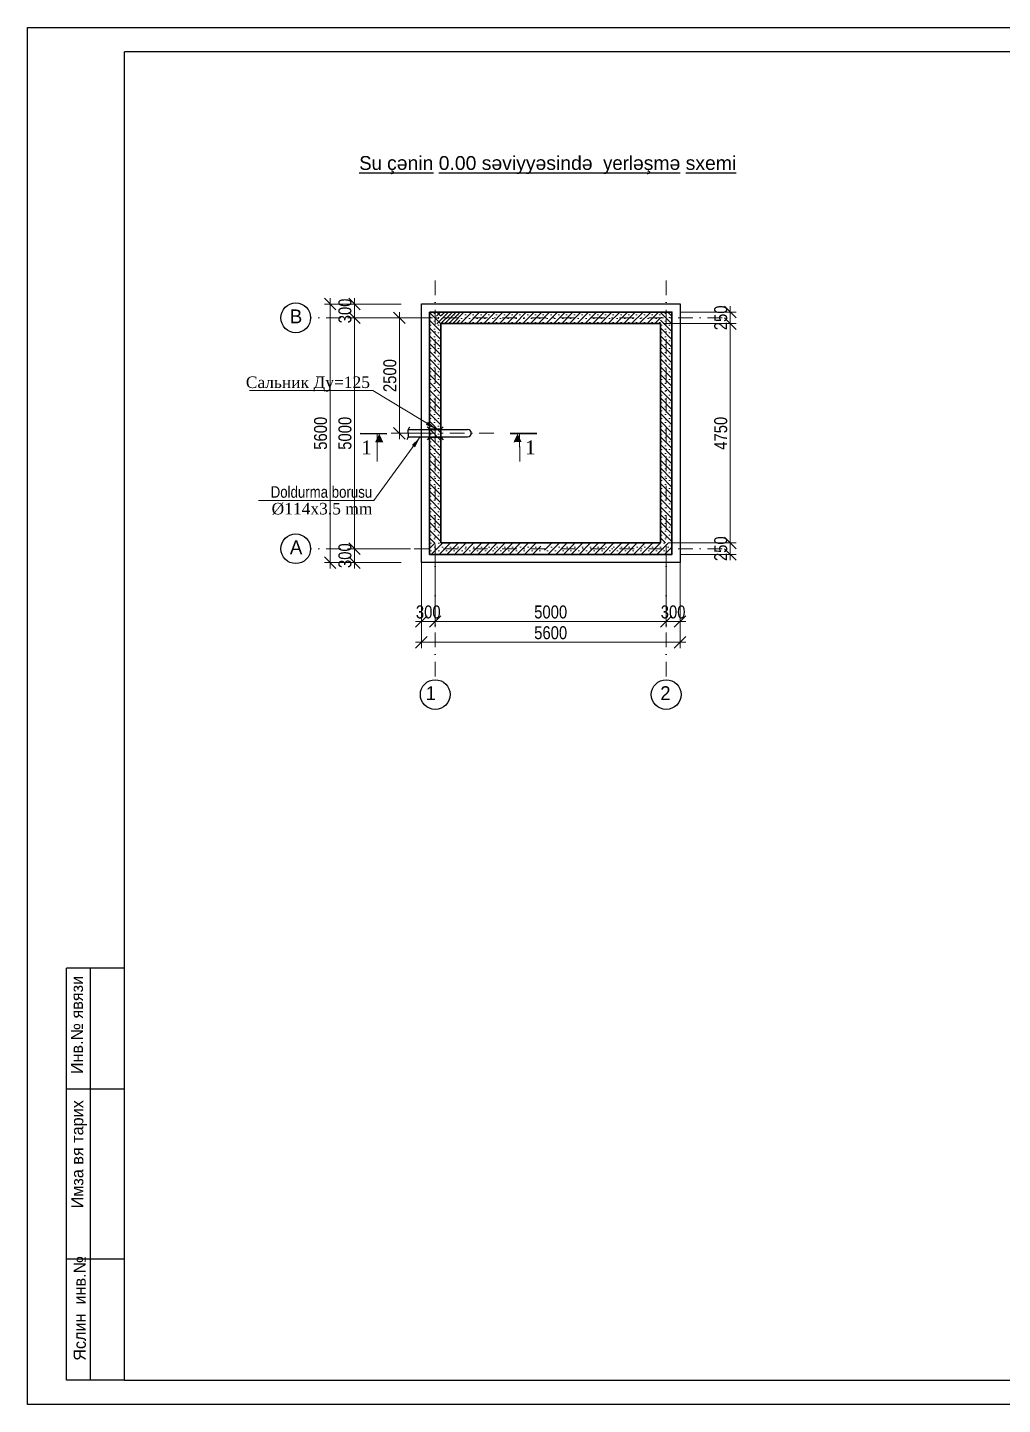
# Model space of a CAD drawing. Header units: millimetres. Extents: x 1067644 to 1117794, y -913136 to -692535.
# Drawn here: x 1075584 to 1096689, y -880780 to -850960 of the extents above; entities that cross this region are included whole.
import ezdxf

# ---------------------------------------------------------------- set-up
doc = ezdxf.new("R2010")
doc.units = ezdxf.units.MM
doc.linetypes.add('DASHDOT', pattern=[25.4, 12.7, -6.35, 0, -6.35])
doc.layers.add('Annotation - Text', color=7, linetype='Continuous')
doc.layers.add('Layer3', color=7, linetype='Continuous', lineweight=13)
doc.styles.add('CP_ATTR', font='A3TI(LA).TTF')
doc.styles.get("Standard").update_dxf_attribs({"font": 'a3ar(la).ttf'})
doc.styles.add('style3', font='ARIAAL_.TTF', dxfattribs={"height": 300})
doc.styles.add('Times New  Roman', font='times.ttf')
doc.styles.add('Times New Roman', font='times.ttf')
doc.styles.add('yazitipi', font='ARIALN.TTF')
doc.dimstyles.new('sevda', dxfattribs={"dimscale": 100, "dimtxt": 2.8, "dimasz": 2.5, "dimexe": 1.25, "dimexo": 0.625, "dimtad": 1, "dimtxsty": 'yazitipi', "dimblk": 'OBLIQUE', "dimcen": 2.5, "dimdle": 1.25, "dimclrd": 253, "dimclre": 253, "dimclrt": 73, "dimaunit": 1, "dimadec": 3, "dimazin": 0, "dimtfac": 1, "dimtmove": 1, "dimatfit": 3, "dimfxl": 1, "dimlwd": 13, "dimlwe": 13, "dimarcsym": 0})

# ---------------------------------------------------------------- blocks, each defined once
blk = doc.blocks.new('_Oblique')
at = {"color": 0, "linetype": 'ByBlock', "lineweight": -2}
blk.add_line((-0.5, -0.5), (0.5, 0.5), dxfattribs=at)
blk = doc.blocks.new('*D85')
at = {"color": 253, "lineweight": 13, "ltscale": 5, "transparency": 16777216}
for p, q in [((1084409, -862434), (1084409, -863948)), ((1089409, -862434), (1089409, -863948)), ((1084284, -863823), (1089534, -863823))]:
    blk.add_line(p, q, dxfattribs=at)
at = {"layer": 'Defpoints', "color": 0, "ltscale": 5, "transparency": 16777216}
for p in [(1084409, -862372), (1089409, -862372), (1089409, -863823)]:
    blk.add_point(p, dxfattribs=at)
at = {"color": 253, "lineweight": 13, "ltscale": 5, "transparency": 16777216, "xscale": 250, "yscale": 250, "zscale": 250, "rotation": 180}
blk.add_blockref('_Oblique', (1084409, -863823), dxfattribs=at)
at = {"color": 253, "lineweight": 13, "ltscale": 5, "transparency": 16777216, "xscale": 250, "yscale": 250, "zscale": 250}
blk.add_blockref('_Oblique', (1089409, -863823), dxfattribs=at)
at = {"color": 73, "ltscale": 5, "transparency": 16777216, "insert": (1086909, -863618), "char_height": 280, "attachment_point": 5, "style": 'yazitipi'}
blk.add_mtext('5000', dxfattribs=at)
blk = doc.blocks.new('*D86')
at = {"color": 253, "lineweight": 13, "ltscale": 5, "transparency": 16777216}
for p, q in [((1083699, -857247), (1082537, -857247)), ((1082662, -862372), (1082662, -857122)), ((1083874, -862247), (1082537, -862247))]:
    blk.add_line(p, q, dxfattribs=at)
at = {"layer": 'Defpoints', "color": 0, "ltscale": 5, "transparency": 16777216}
for p in [(1082662, -857247), (1083761, -857247), (1083936, -862247)]:
    blk.add_point(p, dxfattribs=at)
at = {"color": 253, "lineweight": 13, "ltscale": 5, "transparency": 16777216, "xscale": 250, "yscale": 250, "zscale": 250}
for p, rotation in [((1082662, -857247), 90), ((1082662, -862247), 270)]:
    blk.add_blockref('_Oblique', p, dxfattribs=dict(at, rotation=rotation))
at = {"color": 73, "ltscale": 5, "transparency": 16777216, "insert": (1082456, -859747), "char_height": 280, "attachment_point": 5, "rotation": 90, "style": 'yazitipi'}
blk.add_mtext('5000', dxfattribs=at)
blk = doc.blocks.new('*D87')
at = {"color": 253, "lineweight": 13, "ltscale": 15, "transparency": 16777216}
for p, q in [((1082724, -856947), (1082009, -856947)), ((1082134, -862672), (1082134, -856822)), ((1082724, -862547), (1082009, -862547))]:
    blk.add_line(p, q, dxfattribs=at)
at = {"layer": 'Defpoints', "color": 0, "ltscale": 15, "transparency": 16777216}
for p in [(1082134, -856947), (1082787, -856947), (1082787, -862547)]:
    blk.add_point(p, dxfattribs=at)
at = {"color": 253, "lineweight": 13, "ltscale": 15, "transparency": 16777216, "xscale": 250, "yscale": 250, "zscale": 250}
for p, rotation in [((1082134, -856947), 90), ((1082134, -862547), 270)]:
    blk.add_blockref('_Oblique', p, dxfattribs=dict(at, rotation=rotation))
at = {"color": 73, "ltscale": 15, "transparency": 16777216, "insert": (1081928, -859747), "char_height": 280, "attachment_point": 5, "rotation": 90, "style": 'yazitipi'}
blk.add_mtext('5600', dxfattribs=at)
blk = doc.blocks.new('*D88')
at = {"color": 253, "lineweight": 13, "ltscale": 15, "transparency": 16777216}
for p, q in [((1083874, -862247), (1082537, -862247)), ((1082662, -862672), (1082662, -862122)), ((1083674, -862547), (1082537, -862547))]:
    blk.add_line(p, q, dxfattribs=at)
at = {"layer": 'Defpoints', "color": 0, "ltscale": 15, "transparency": 16777216}
for p in [(1082662, -862247), (1083936, -862247), (1083736, -862547)]:
    blk.add_point(p, dxfattribs=at)
at = {"color": 253, "lineweight": 13, "ltscale": 15, "transparency": 16777216, "xscale": 250, "yscale": 250, "zscale": 250}
for p, rotation in [((1082662, -862247), 90), ((1082662, -862547), 270)]:
    blk.add_blockref('_Oblique', p, dxfattribs=dict(at, rotation=rotation))
at = {"color": 73, "ltscale": 15, "transparency": 16777216, "insert": (1082456, -862397), "char_height": 280, "attachment_point": 5, "rotation": 90, "style": 'yazitipi'}
blk.add_mtext('300', dxfattribs=at)
blk = doc.blocks.new('*D89')
at = {"color": 253, "lineweight": 13, "ltscale": 15, "transparency": 16777216}
for p, q in [((1084109, -862247), (1084109, -863948)), ((1084409, -862434), (1084409, -863948)), ((1083984, -863823), (1084534, -863823))]:
    blk.add_line(p, q, dxfattribs=at)
at = {"layer": 'Defpoints', "color": 0, "ltscale": 15, "transparency": 16777216}
for p in [(1084109, -862184), (1084409, -862372), (1084409, -863823)]:
    blk.add_point(p, dxfattribs=at)
at = {"color": 253, "lineweight": 13, "ltscale": 15, "transparency": 16777216, "xscale": 250, "yscale": 250, "zscale": 250, "rotation": 180}
blk.add_blockref('_Oblique', (1084109, -863823), dxfattribs=at)
at = {"color": 253, "lineweight": 13, "ltscale": 15, "transparency": 16777216, "xscale": 250, "yscale": 250, "zscale": 250}
blk.add_blockref('_Oblique', (1084409, -863823), dxfattribs=at)
at = {"color": 73, "ltscale": 15, "transparency": 16777216, "insert": (1084259, -863618), "char_height": 280, "attachment_point": 5, "style": 'yazitipi'}
blk.add_mtext('300', dxfattribs=at)
blk = doc.blocks.new('*D90')
at = {"color": 253, "lineweight": 13, "ltscale": 15, "transparency": 16777216}
for p, q in [((1089709, -862384), (1089709, -863948)), ((1089409, -862434), (1089409, -863948)), ((1089834, -863823), (1089284, -863823))]:
    blk.add_line(p, q, dxfattribs=at)
at = {"layer": 'Defpoints', "color": 0, "ltscale": 15, "transparency": 16777216}
for p in [(1089409, -862372), (1089709, -862322), (1089409, -863823)]:
    blk.add_point(p, dxfattribs=at)
at = {"color": 253, "lineweight": 13, "ltscale": 15, "transparency": 16777216, "xscale": 250, "yscale": 250, "zscale": 250, "rotation": 180}
blk.add_blockref('_Oblique', (1089409, -863823), dxfattribs=at)
at = {"color": 253, "lineweight": 13, "ltscale": 15, "transparency": 16777216, "xscale": 250, "yscale": 250, "zscale": 250}
blk.add_blockref('_Oblique', (1089709, -863823), dxfattribs=at)
at = {"color": 73, "ltscale": 15, "transparency": 16777216, "insert": (1089559, -863618), "char_height": 280, "attachment_point": 5, "style": 'yazitipi'}
blk.add_mtext('300', dxfattribs=at)
blk = doc.blocks.new('*D91')
at = {"color": 253, "lineweight": 13, "ltscale": 15, "transparency": 16777216}
for p, q in [((1083674, -856947), (1082537, -856947)), ((1082662, -856822), (1082662, -857372)), ((1083699, -857247), (1082537, -857247))]:
    blk.add_line(p, q, dxfattribs=at)
at = {"layer": 'Defpoints', "color": 0, "ltscale": 15, "transparency": 16777216}
for p in [(1083736, -856947), (1082662, -857247), (1083761, -857247)]:
    blk.add_point(p, dxfattribs=at)
at = {"color": 253, "lineweight": 13, "ltscale": 15, "transparency": 16777216, "xscale": 250, "yscale": 250, "zscale": 250}
for p, rotation in [((1082662, -856947), 90), ((1082662, -857247), 270)]:
    blk.add_blockref('_Oblique', p, dxfattribs=dict(at, rotation=rotation))
at = {"color": 73, "ltscale": 15, "transparency": 16777216, "insert": (1082456, -857097), "char_height": 280, "attachment_point": 5, "rotation": 90, "style": 'yazitipi'}
blk.add_mtext('300', dxfattribs=at)
blk = doc.blocks.new('*D92')
at = {"color": 253, "lineweight": 13, "ltscale": 15, "transparency": 16777216}
for p, q in [((1084109, -862684), (1084109, -864398)), ((1089709, -862684), (1089709, -864398)), ((1083984, -864273), (1089834, -864273))]:
    blk.add_line(p, q, dxfattribs=at)
at = {"layer": 'Defpoints', "color": 0, "ltscale": 15, "transparency": 16777216}
for p in [(1084109, -862622), (1089709, -862622), (1089709, -864273)]:
    blk.add_point(p, dxfattribs=at)
at = {"color": 253, "lineweight": 13, "ltscale": 15, "transparency": 16777216, "xscale": 250, "yscale": 250, "zscale": 250, "rotation": 180}
blk.add_blockref('_Oblique', (1084109, -864273), dxfattribs=at)
at = {"color": 253, "lineweight": 13, "ltscale": 15, "transparency": 16777216, "xscale": 250, "yscale": 250, "zscale": 250}
blk.add_blockref('_Oblique', (1089709, -864273), dxfattribs=at)
at = {"color": 73, "ltscale": 15, "transparency": 16777216, "insert": (1086909, -864068), "char_height": 280, "attachment_point": 5, "style": 'yazitipi'}
blk.add_mtext('5600', dxfattribs=at)
blk = doc.blocks.new('*D93')
at = {"color": 253, "lineweight": 13, "ltscale": 15, "transparency": 16777216}
for p, q in [((1090796, -856997), (1090796, -857497)), ((1089709, -857122), (1090921, -857122)), ((1089347, -857372), (1090921, -857372))]:
    blk.add_line(p, q, dxfattribs=at)
at = {"layer": 'Defpoints', "color": 0, "ltscale": 15, "transparency": 16777216}
for p in [(1089646, -857122), (1089284, -857372), (1090796, -857372)]:
    blk.add_point(p, dxfattribs=at)
at = {"color": 253, "lineweight": 13, "ltscale": 15, "transparency": 16777216, "xscale": 250, "yscale": 250, "zscale": 250}
for p, rotation in [((1090796, -857122), 90), ((1090796, -857372), 270)]:
    blk.add_blockref('_Oblique', p, dxfattribs=dict(at, rotation=rotation))
at = {"color": 73, "ltscale": 15, "transparency": 16777216, "insert": (1090591, -857247), "char_height": 280, "attachment_point": 5, "rotation": 90, "style": 'yazitipi'}
blk.add_mtext('250', dxfattribs=at)
blk = doc.blocks.new('*D94')
at = {"color": 253, "lineweight": 13, "ltscale": 15, "transparency": 16777216}
for p, q in [((1090796, -862497), (1090796, -861997)), ((1089459, -862122), (1090921, -862122)), ((1089709, -862372), (1090921, -862372))]:
    blk.add_line(p, q, dxfattribs=at)
at = {"layer": 'Defpoints', "color": 0, "ltscale": 15, "transparency": 16777216}
for p in [(1089396, -862122), (1089646, -862372), (1090796, -862122)]:
    blk.add_point(p, dxfattribs=at)
at = {"color": 253, "lineweight": 13, "ltscale": 15, "transparency": 16777216, "xscale": 250, "yscale": 250, "zscale": 250}
for p, rotation in [((1090796, -862122), 90), ((1090796, -862372), 270)]:
    blk.add_blockref('_Oblique', p, dxfattribs=dict(at, rotation=rotation))
at = {"color": 73, "ltscale": 15, "transparency": 16777216, "insert": (1090591, -862247), "char_height": 280, "attachment_point": 5, "rotation": 90, "style": 'yazitipi'}
blk.add_mtext('250', dxfattribs=at)
blk = doc.blocks.new('*D95')
at = {"color": 253, "lineweight": 13, "ltscale": 15, "transparency": 16777216}
for p, q in [((1090796, -862247), (1090796, -857247)), ((1090080, -857372), (1090921, -857372)), ((1090026, -862122), (1090921, -862122))]:
    blk.add_line(p, q, dxfattribs=at)
at = {"layer": 'Defpoints', "color": 0, "ltscale": 15, "transparency": 16777216}
for p in [(1090017, -857372), (1090796, -857372), (1089963, -862122)]:
    blk.add_point(p, dxfattribs=at)
at = {"color": 253, "lineweight": 13, "ltscale": 15, "transparency": 16777216, "xscale": 250, "yscale": 250, "zscale": 250}
for p, rotation in [((1090796, -857372), 90), ((1090796, -862122), 270)]:
    blk.add_blockref('_Oblique', p, dxfattribs=dict(at, rotation=rotation))
at = {"color": 73, "ltscale": 15, "transparency": 16777216, "insert": (1090591, -859747), "char_height": 280, "attachment_point": 5, "rotation": 90, "style": 'yazitipi'}
blk.add_mtext('4750', dxfattribs=at)
blk = doc.blocks.new('ntnntyht')
at = {"lineweight": 25}
for p, q in [((1961564, -20955), (2003567, -20955)), ((1961564, -50629), (1961564, -20955)), ((1963654, -41225), (1962400, -41225)), ((1963656, -43837), (1962402, -43837)), ((1963656, -47494), (1962402, -47494)), ((1963654, -50106), (1962400, -50106)), ((2003567, -50629), (1961564, -50629))]:
    blk.add_line(p, q, dxfattribs=at)
at = {"lineweight": 25, "ltscale": 15}
for p, q in [((2003045, -21477), (1963653, -21477)), ((1963654, -50106), (1963654, -21476)), ((1963654, -50106), (2003045, -50106))]:
    blk.add_line(p, q, dxfattribs=at)
at = {"lineweight": 25, "ltscale": 0.25}
for p, q in [((1962400, -50106), (1962400, -41225)), ((1962922, -50107), (1962922, -41225))]:
    blk.add_line(p, q, dxfattribs=at)
at = {"lineweight": 25, "char_height": 261.21, "width": 6227.25, "attachment_point": 1, "rotation": 90, "style": 'CP_ATTR'}
for s, insert in [('\\pt3143;Инв.№ явязи', (1962497, -43510)), ('\\pt3143;Имза вя тарих', (1962505, -46404)), ('\\pt3143;Яслин  инв.№', (1962558, -49687))]:
    blk.add_mtext(s, dxfattribs=dict(at, insert=insert))
blk = doc.blocks.new('*D167')
at = {"color": 253, "lineweight": 13, "ltscale": 15, "transparency": 16777216}
for p, q in [((1084347, -857247), (1083508, -857247)), ((1083633, -859872), (1083633, -857122)), ((1084348, -859747), (1083508, -859747))]:
    blk.add_line(p, q, dxfattribs=at)
at = {"layer": 'Defpoints', "color": 0, "ltscale": 15, "transparency": 16777216}
for p in [(1083633, -857247), (1084409, -857247), (1084411, -859747)]:
    blk.add_point(p, dxfattribs=at)
at = {"color": 253, "lineweight": 13, "ltscale": 15, "transparency": 16777216, "xscale": 250, "yscale": 250, "zscale": 250}
for p, rotation in [((1083633, -857247), 90), ((1083633, -859747), 270)]:
    blk.add_blockref('_Oblique', p, dxfattribs=dict(at, rotation=rotation))
at = {"color": 73, "ltscale": 15, "transparency": 16777216, "insert": (1083428, -858497), "char_height": 280, "attachment_point": 5, "rotation": 90, "style": 'yazitipi'}
blk.add_mtext('2500', dxfattribs=at)

msp = doc.modelspace()

# ---------------------------------------------------------------- hatches: boundary and pattern name
at = {"lineweight": 5, "ltscale": 5000}
h = msp.add_hatch(dxfattribs=at)
h.set_pattern_fill('SACNCR', color=109, scale=50, angle=-90)
h.set_pattern_definition([(315, (1778455.17, 12781.54), (84.189901, 84.189901), []), (315, (1778455.17, 12697.35), (84.189901, 84.189901), [0, -119.0625])])
h.paths.add_polyline_path([(1084284.496, -857121.608), (1084284.496, -862117.371), (1084534.496, -862117.371), (1084534.496, -857121.608)])
h = msp.add_hatch(dxfattribs=at)
h.set_pattern_fill('SACNCR', color=109, scale=50)
h.set_pattern_definition([(45, (218581.35, -163200.93), (-84.189901, 84.189901), []), (45, (218665.54, -163200.93), (-84.189901, 84.189901), [0, -119.0625])])
h.paths.add_polyline_path([(1084438.952, -857376.137), (1089280.883, -857371.608), (1089280.883, -857121.608), (1084438.952, -857126.137)])
h = msp.add_hatch(dxfattribs=at)
h.set_pattern_fill('SACNCR', color=109, scale=50)
h.set_pattern_definition([(45, (214791.85, -163200.93), (-84.189901, 84.189901), []), (45, (214876.04, -163200.93), (-84.189901, 84.189901), [0, -119.0625])])
h.paths.add_polyline_path([(1084534.496, -857371.608), (1084944.996, -857371.608), (1084944.996, -857121.608), (1084534.496, -857121.608)])
h = msp.add_hatch(dxfattribs=at)
h.set_pattern_fill('SACNCR', color=109, scale=50, angle=-90)
h.set_pattern_definition([(315, (1783455.17, 12781.54), (84.189901, 84.189901), []), (315, (1783455.17, 12697.35), (84.189901, 84.189901), [0, -119.0625])])
h.paths.add_polyline_path([(1089284.496, -857121.608), (1089284.496, -862117.371), (1089534.496, -862117.371), (1089534.496, -857121.608)])
h = msp.add_hatch(dxfattribs=at)
h.set_pattern_fill('SACNCR', color=109, scale=50)
h.set_pattern_definition([(45, (217581.35, -163350.93), (-84.189901, 84.189901), []), (45, (217665.54, -163350.93), (-84.189901, 84.189901), [0, -119.0625])])
h.paths.add_polyline_path([(1086692.746, -862371.608), (1086692.746, -862121.608), (1084284.496, -862121.608), (1084284.496, -862371.608)])
h.paths.add_polyline_path([(1086776.246, -862121.608), (1086776.246, -862371.608), (1089534.496, -862371.608), (1089534.496, -862121.608)])

# ---------------------------------------------------------------- linework, layer by layer
at = {"linetype": 'DASHDOT', "lineweight": 15, "ltscale": 25}
for p, q in [((1084409.496, -856439.168), (1084409.496, -865084.559)), ((1089409.496, -856439.168), (1089409.496, -865084.559)), ((1090621.848, -857246.608), (1081712.249, -857246.608)), ((1083453.645, -859746.608), (1085715.874, -859746.608)), ((1090621.848, -862246.608), (1081712.249, -862246.608))]:
    msp.add_line(p, q, dxfattribs=at)
at = {"lineweight": 30, "ltscale": 15}
for p, q in [((1084284.496, -857121.608), (1084284.496, -862371.608)), ((1084534.496, -862121.608), (1084534.496, -857371.608)), ((1084534.496, -859659.239), (1084284.496, -859659.239)), ((1084534.496, -859833.977), (1084284.496, -859833.977)), ((1084284.496, -862371.608), (1088442.746, -862371.608)), ((1088442.746, -862121.608), (1084534.496, -862121.608))]:
    msp.add_line(p, q, dxfattribs=at)
at = {"ltscale": 15}
for p, q in [((1083822.038, -859664.977), (1085111.082, -859664.977)), ((1083822.038, -859823.977), (1085111.082, -859823.977))]:
    msp.add_line(p, q, dxfattribs=at)
at = {"lineweight": 25, "ltscale": 15}
for p, q in [((1084284.496, -859659.239), (1084235.562, -859607.782)), ((1084534.496, -859659.239), (1084583.429, -859607.782)), ((1084284.496, -859833.977), (1084235.562, -859885.434)), ((1084534.496, -859833.977), (1084583.429, -859885.434))]:
    msp.add_line(p, q, dxfattribs=at)
at = {"color": 157, "lineweight": 25, "ltscale": 5}
msp.add_lwpolyline([(1084109.496, -856946.608), (1089709.496, -856946.608), (1089709.496, -862546.608), (1084109.496, -862546.608)], close=True, dxfattribs=at)
at = {"lineweight": 30, "ltscale": 15}
for points in [[(1088442.746, -862371.608), (1089534.496, -862371.608), (1089534.496, -857121.608), (1084284.496, -857121.608)], [(1084534.496, -857371.608), (1089284.496, -857371.608), (1089284.496, -862121.608), (1088442.746, -862121.608)]]:
    msp.add_lwpolyline(points, dxfattribs=at)
at = {"ltscale": 2}
for centre in [(1081390.524, -857246.608), (1081390.524, -862246.608), (1084409.496, -865406.284), (1089409.496, -865406.284)]:
    msp.add_circle(centre, 321.726, dxfattribs=at)
at = {"ltscale": 15}
msp.add_arc((1085111.082, -859744.477), 79.5, 270, 90, dxfattribs=at)
msp.add_open_spline([(1083857.793, -859616.194), (1083843.221, -859631.571), (1083809.496, -859667.159), (1083823.472, -859745.24), (1083829.788, -859822.25), (1083805.631, -859867.088), (1083794.337, -859888.051)], degree=3, knots=[0, 0, 0, 0, 60.483349679, 139.983349679, 219.483349679, 289.289108583, 289.289108583, 289.289108583, 289.289108583], dxfattribs=at)
at = {"layer": 'Annotation - Text', "color": 7, "lineweight": 30, "ltscale": 20}
for p, q in [((1083359.974, -859757.011), (1082781.326, -859755.019)), ((1086030.273, -859755.019), (1086609.247, -859755.019))]:
    msp.add_line(p, q, dxfattribs=at)
at = {"layer": 'Annotation - Text', "color": 7, "lineweight": 13, "ltscale": 20}
for p, q in [((1083150.826, -860356.353), (1083152.891, -859756.298)), ((1086239.42, -860354.361), (1086237.355, -859754.307))]:
    msp.add_line(p, q, dxfattribs=at)
at = {"layer": 'Annotation - Text', "lineweight": 13, "ltscale": 20}
for p, q in [((1083150.976, -860312.758), (1083152.891, -859756.298)), ((1086239.27, -860310.767), (1086237.355, -859754.307))]:
    msp.add_line(p, q, dxfattribs=at)

# ---------------------------------------------------------------- block references
at = {"color": 3, "xscale": 1.004925508461463, "yscale": 1.004925508461463, "zscale": 1.004925508461463}
msp.add_blockref('ntnntyht', (-895641.897, -829901.729), dxfattribs=at)

# ---------------------------------------------------------------- texts
at = {"ltscale": 2, "char_height": 300, "width": 6406.56045, "attachment_point": 3, "style": 'style3'}
for s, insert in [('B', (1081531.165, -857065.223)), ('A', (1081531.165, -862065.223)), ('1', (1084427.443, -865224.899)), ('2', (1089504.145, -865224.899))]:
    msp.add_mtext(s, dxfattribs=dict(at, insert=insert))
at = {"ltscale": 200, "char_height": 250, "width": 5713.31735, "attachment_point": 3, "style": 'Times New  Roman'}
for s, insert in [('Сальник{\\fTimes New Roman|b0|i0|c238|p18; }Ду={\\fTimes New Roman|b0|i0|c238|p18;125}', (1082997.328, -858516.535)), ('  {\\fArial Narrow|b0|i0|c238|p34;Doldurma \\fArial Narrow|b0|i0|c204|p34;boru\\fArial Narrow|b0|i0|c238|p34;su\\fArial Narrow|b0|i0|c204|p34; }', (1083044.26, -860892.558)), ('%%C{\\fTimes New Roman|b0|i0|c238|p18;114}х{\\fTimes New Roman|b0|i0|c238|p18;3.5 mm}', (1083049.632, -861253.852))]:
    msp.add_mtext(s, dxfattribs=dict(at, insert=insert))
at = {"color": 0, "lineweight": 30, "ltscale": 20, "char_height": 300, "width": 510.51234}
for insert, attachment_point, rotation in [((1082807.573, -860203.54), 7, 359.8028303), ((1086582.673, -860201.549), 9, 0.1971697)]:
    msp.add_mtext('{\\fTimes New Roman|b0|i0|c238|p18;1}', dxfattribs=dict(at, insert=insert, attachment_point=attachment_point, rotation=rotation))
at = {"layer": 'Annotation - Text', "lineweight": 13, "ltscale": 20, "char_height": 200, "style": 'Times New Roman'}
for insert, attachment_point, rotation in [((1083047.212, -859977.099), 3, 179.8028303), ((1086343.034, -859975.108), 1, 180.1971697)]:
    msp.add_mtext_dynamic_manual_height_columns('{\\fArial|b0|i0|c204|p34;\\H1.0833x;▼}', width=1371.9513, gutter_width=12.5, heights=[0], dxfattribs=dict(at, insert=insert, attachment_point=attachment_point, rotation=rotation))
at = {"layer": 'Layer3', "color": 0, "lineweight": 25, "insert": (1081412.46, -853743.262), "char_height": 520, "width": 10467.28371, "attachment_point": 1}
msp.add_mtext('       {\\H0.5769x;\\LSu \\fArial|b0|i0|c238|p34;ç\\fArial|b0|i0|c0|p34;ə\\fArial|b0|i0|c238|p34;nin 0.00 səviyyəsində \\fA3 Arial AzLat|b0|i0|c204|p34; yerl\\fArial|b0|i0|c0|p34;ə\\fArial|b0|i0|c238|p34;şm\\fArial|b0|i0|c0|p34;ə\\fArial|b0|i0|c238|p34; sxemi\\fA3 Arial AzLat|b0|i0|c204|p34; \\l \\H1.083x; }', dxfattribs=at)

# ---------------------------------------------------------------- dimensions: what is measured, and where the dimension line sits
at = {"ltscale": 15}
for base, p1, p2, picture, middle in [((1082133.661, -856946.608), (1082786.658, -862546.608), (1082786.658, -856946.608), '*D87', (1081928.2, -859746.608)), ((1083633.11, -857246.608), (1084410.581, -859746.608), (1084409.496, -857246.608), '*D167', (1083427.65, -858496.608))]:
    dim = msp.add_linear_dim(base=base, p1=p1, p2=p2, angle=90, dimstyle='sevda', dxfattribs=at)
    dim.commit()
    dim.dimension.update_dxf_attribs({"geometry": picture, "text_midpoint": middle})
for base, p1, p2, angle, picture, middle in [((1082661.658, -857246.608), (1083736.075, -856946.608), (1083761.075, -857246.608), 270, '*D91', (1082661.658, -857096.608)), ((1090796.315, -857371.608), (1089646.282, -857121.608), (1089284.496, -857371.608), 90, '*D93', (1090796.315, -857246.608)), ((1090796.315, -857371.608), (1089963.106, -862121.608), (1090017.115, -857371.608), 270, '*D95', (1090796.315, -859746.608)), ((1082661.658, -862246.608), (1083736.075, -862546.608), (1083936.075, -862246.608), 90, '*D88', (1082661.658, -862396.608)), ((1090796.315, -862121.608), (1089646.282, -862371.608), (1089396.282, -862121.608), 270, '*D94', (1090796.315, -862246.608)), ((1089409.496, -863823.134), (1089709.496, -862321.608), (1089409.496, -862371.608), 180, '*D90', (1089559.496, -863823.134))]:
    dim = msp.add_linear_dim(base=base, p1=p1, p2=p2, angle=angle, dimstyle='sevda', dxfattribs=at)
    dim.commit()
    dim.dimension.update_dxf_attribs({"geometry": picture, "text_midpoint": middle, "dimtype": 160})
at = {"ltscale": 5}
dim = msp.add_linear_dim(base=(1082661.658, -857246.608), p1=(1083936.075, -862246.608), p2=(1083761.075, -857246.608), angle=90, dimstyle='sevda', dxfattribs=at)
dim.commit()
dim.dimension.update_dxf_attribs({"geometry": '*D86', "text_midpoint": (1082456.197, -859746.608)})
at = {"ltscale": 15}
dim = msp.add_linear_dim(base=(1084409.496, -863823.134), p1=(1084109.496, -862184.223), p2=(1084409.496, -862371.608), dimstyle='sevda', dxfattribs=at)
dim.commit()
dim.dimension.update_dxf_attribs({"geometry": '*D89', "text_midpoint": (1084259.496, -863823.134), "dimtype": 160})
at = {"ltscale": 5}
dim = msp.add_linear_dim(base=(1089409.496, -863823.134), p1=(1084409.496, -862371.608), p2=(1089409.496, -862371.608), dimstyle='sevda', dxfattribs=at)
dim.commit()
dim.dimension.update_dxf_attribs({"geometry": '*D85', "text_midpoint": (1086909.496, -863617.673)})
at = {"ltscale": 15}
dim = msp.add_linear_dim(base=(1089709.496, -864273.134), p1=(1084109.496, -862621.608), p2=(1089709.496, -862621.608), dimstyle='sevda', dxfattribs=at)
dim.commit()
dim.dimension.update_dxf_attribs({"geometry": '*D92', "text_midpoint": (1086909.496, -864067.673)})

# ---------------------------------------------------------------- leaders
for points in [[(1084441.853, -859659.239), (1083056.355, -858821.171), (1080389.097, -858821.171)], [(1084085.054, -859823.977), (1083081.07, -861200.989), (1080586.507, -861200.989)]]:
    msp.add_leader(points, dimstyle='sevda', override={"dimgap": 0.625, "dimtad": 0}, dxfattribs=at)

doc.saveas('drawing.dxf')
